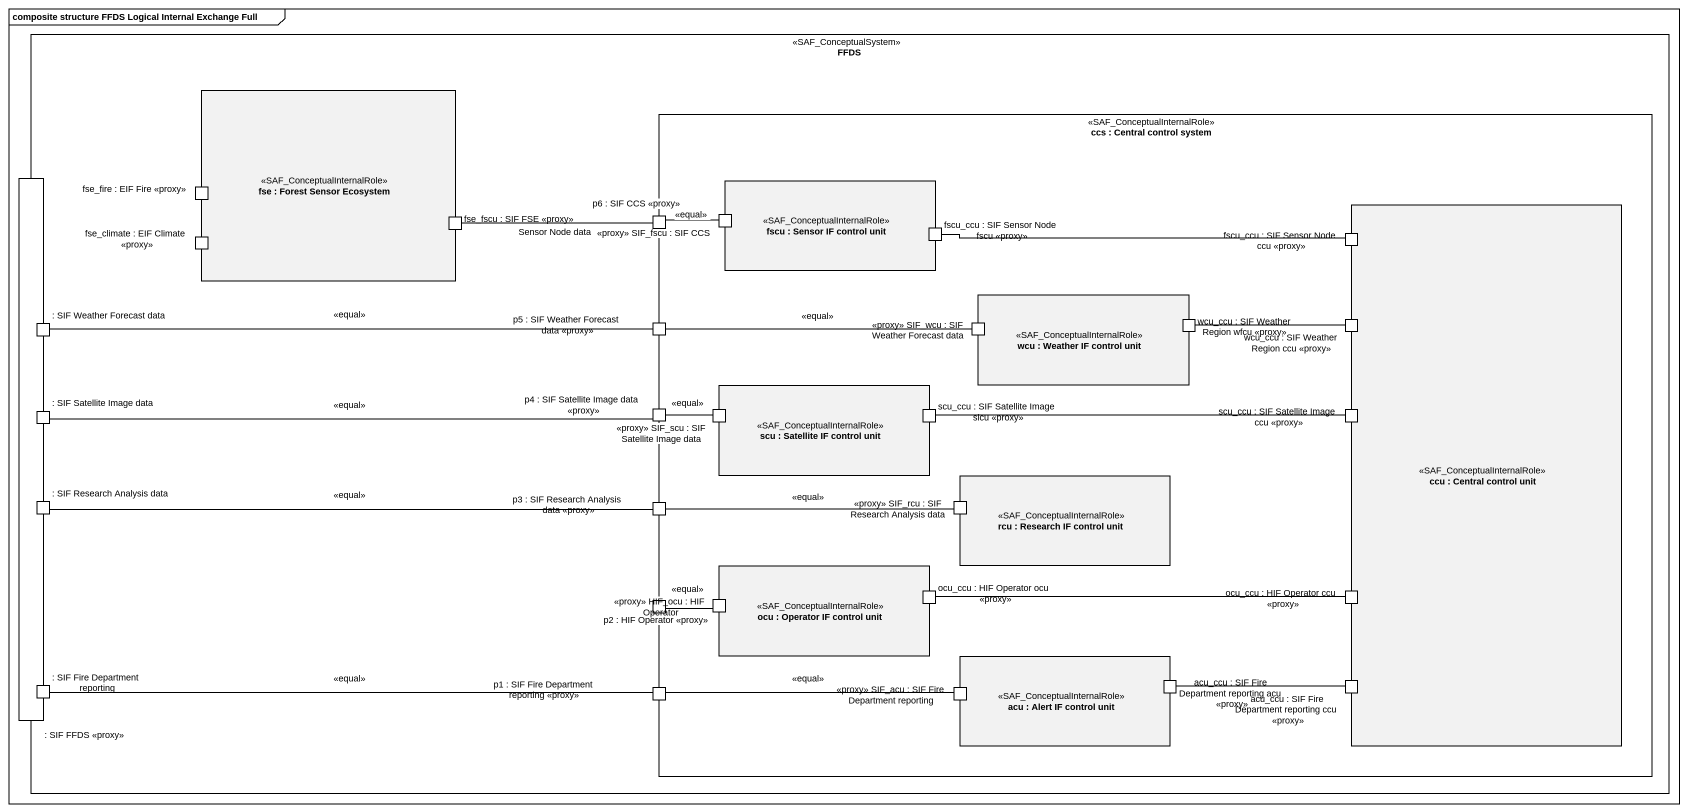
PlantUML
@startuml
mainframe composite structure FFDS Logical Internal Exchange Full
rectangle FFDS <<SAF_ConceptualSystem>> {
  rectangle "fse : Forest Sensor Ecosystem" as fse <<SAF_ConceptualInternalRole>> {
    port "fse_fire : EIF Fire <<proxy>>" as fse_fire_EIF_Fire_proxy
    port "fse_climate : EIF Climate <<proxy>>" as fse_climate_EIF_Climate
    port "fse_fscu : SIF FSE <<proxy>>" as fse_fscu_SIF_FSE_proxy
  }
  rectangle "ccs : Central control system" as ccs <<SAF_ConceptualInternalRole>> {
    rectangle "fscu : Sensor IF control unit" as fscu <<SAF_ConceptualInternalRole>> {
      port "<<proxy>> SIF_fscu : SIF CCS" as proxy_SIF_fscu_SIF_CCS
      port "fscu_ccu : SIF Sensor Node fscu <<proxy>>" as fscu_ccu_SIF_Sensor_Node
    }
    port "p6 : SIF CCS <<proxy>>" as p6_SIF_CCS_proxy
    rectangle "ccu : Central control unit" as ccu <<SAF_ConceptualInternalRole>> {
      port "fscu_ccu : SIF Sensor Node ccu <<proxy>>" as fscu_ccu_SIF_Sensor_Node_2
      port "wcu_ccu : SIF Weather Region ccu <<proxy>>" as wcu_ccu_SIF_Weather_Region_2
      port "scu_ccu : SIF Satellite Image ccu <<proxy>>" as scu_ccu_SIF_Satellite_Image_2
      port "ocu_ccu : HIF Operator ccu <<proxy>>" as ocu_ccu_HIF_Operator_ccu
      port "acu_ccu : SIF Fire Department reporting ccu <<proxy>>" as acu_ccu_SIF_Fire_Department_2
    }
    rectangle "wcu : Weather IF control unit" as wcu <<SAF_ConceptualInternalRole>> {
      port "wcu_ccu : SIF Weather Region wfcu <<proxy>>" as wcu_ccu_SIF_Weather_Region
      port "<<proxy>> SIF_wcu : SIF Weather Forecast data" as proxy_SIF_wcu_SIF_Weather
    }
    port "p5 : SIF Weather Forecast data <<proxy>>" as p5_SIF_Weather_Forecast
    rectangle "scu : Satellite IF control unit" as scu <<SAF_ConceptualInternalRole>> {
      port "<<proxy>> SIF_scu : SIF Satellite Image data" as proxy_SIF_scu_SIF_Satellite
      port "scu_ccu : SIF Satellite Image sicu <<proxy>>" as scu_ccu_SIF_Satellite_Image
    }
    port "p4 : SIF Satellite Image data <<proxy>>" as p4_SIF_Satellite_Image_data
    port "p3 : SIF Research Analysis data <<proxy>>" as p3_SIF_Research_Analysis
    rectangle "rcu : Research IF control unit" as rcu <<SAF_ConceptualInternalRole>> {
      port "<<proxy>> SIF_rcu : SIF Research Analysis data" as proxy_SIF_rcu_SIF_Research
    }
    rectangle "ocu : Operator IF control unit" as ocu <<SAF_ConceptualInternalRole>> {
      port "ocu_ccu : HIF Operator ocu <<proxy>>" as ocu_ccu_HIF_Operator_ocu
      port "<<proxy>> HIF_ocu : HIF Operator" as proxy_HIF_ocu_HIF_Operator
    }
    port "p2 : HIF Operator <<proxy>>" as p2_HIF_Operator_proxy
    rectangle "acu : Alert IF control unit" as acu <<SAF_ConceptualInternalRole>> {
      port "<<proxy>> SIF_acu : SIF Fire Department reporting" as proxy_SIF_acu_SIF_Fire
      port "acu_ccu : SIF Fire Department reporting acu <<proxy>>" as acu_ccu_SIF_Fire_Department
    }
    port "p1 : SIF Fire Department reporting <<proxy>>" as p1_SIF_Fire_Department
  }
  port ": SIF FFDS <<proxy>>" as SIF_FFDS_proxy
  port ": SIF Weather Forecast data" as SIF_Weather_Forecast_data
  port ": SIF Satellite Image data" as SIF_Satellite_Image_data
  port ": SIF Research Analysis data" as SIF_Research_Analysis_data
  port ": SIF Fire Department reporting" as SIF_Fire_Department
}
fse_fscu_SIF_FSE_proxy -right- p6_SIF_CCS_proxy : Sensor Node data
proxy_SIF_fscu_SIF_CCS -left- p6_SIF_CCS_proxy : <<equal>>
fscu_ccu_SIF_Sensor_Node_2 -left- fscu_ccu_SIF_Sensor_Node
wcu_ccu_SIF_Weather_Region_2 -left- wcu_ccu_SIF_Weather_Region
SIF_Weather_Forecast_data -right- p5_SIF_Weather_Forecast : <<equal>>
p5_SIF_Weather_Forecast -right- proxy_SIF_wcu_SIF_Weather : <<equal>>
SIF_Satellite_Image_data -right- p4_SIF_Satellite_Image_data : <<equal>>
proxy_SIF_scu_SIF_Satellite -left- p4_SIF_Satellite_Image_data : <<equal>>
scu_ccu_SIF_Satellite_Image_2 -left- scu_ccu_SIF_Satellite_Image
SIF_Research_Analysis_data -right- p3_SIF_Research_Analysis : <<equal>>
proxy_SIF_rcu_SIF_Research -left- p3_SIF_Research_Analysis : <<equal>>
ocu_ccu_HIF_Operator_ccu -left- ocu_ccu_HIF_Operator_ocu
p2_HIF_Operator_proxy -right- proxy_HIF_ocu_HIF_Operator : <<equal>>
SIF_Fire_Department -right- p1_SIF_Fire_Department : <<equal>>
p1_SIF_Fire_Department -right- proxy_SIF_acu_SIF_Fire : <<equal>>
acu_ccu_SIF_Fire_Department_2 -left- acu_ccu_SIF_Fire_Department
@enduml
